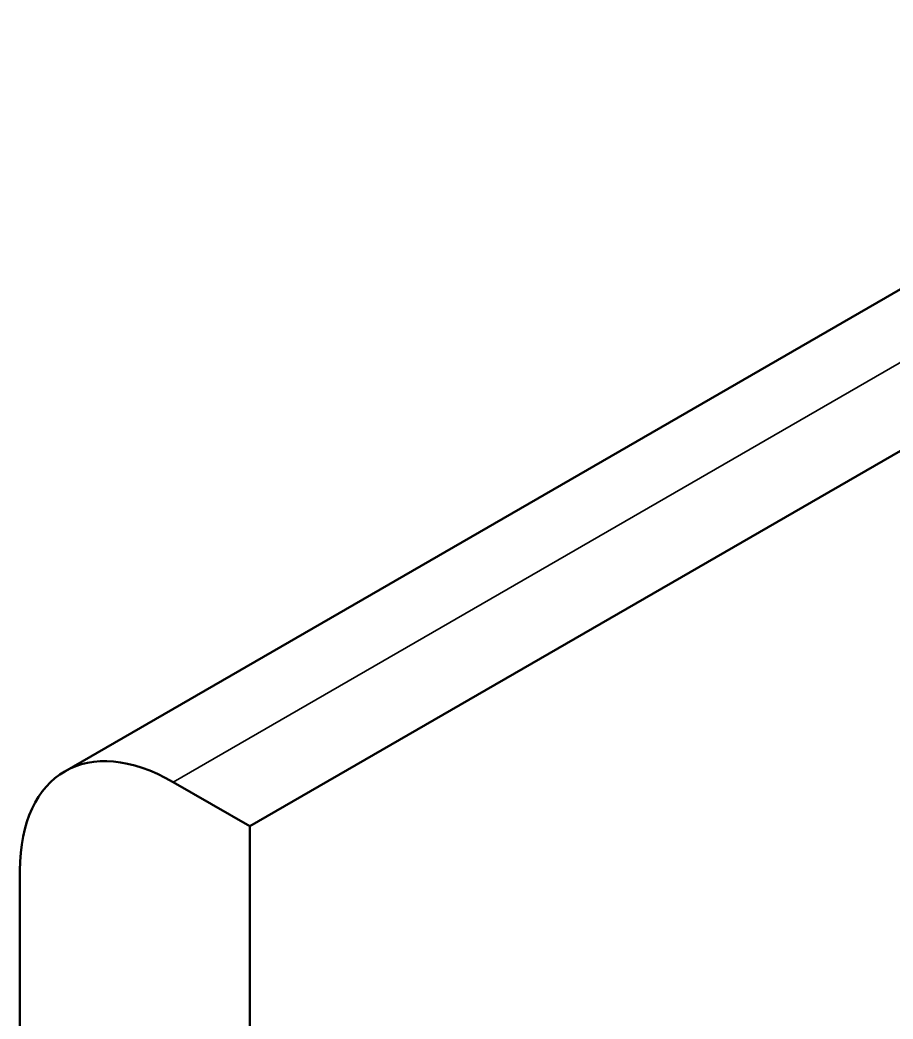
# Model space of a CAD drawing. Header units: millimetres. Extents: x -1259 to 2100, y -2965 to 1485.
# Drawn here: x 1530.29 to 1570.6, y 548.82 to 594.96 of the extents above; entities that cross this region are included whole.
import ezdxf

# ---------------------------------------------------------------- set-up
doc = ezdxf.new("R2010")
doc.units = ezdxf.units.MM
doc.header["$LTSCALE"] = 5
doc.layers.add('Visible (ISO)', color=7, linetype='Continuous', lineweight=50)
doc.layers.add('Visible Narrow (ISO)', color=7, linetype='Continuous', lineweight=35)

msp = doc.modelspace()

# ---------------------------------------------------------------- linework, layer by layer
at = {"layer": 'Visible (ISO)'}
for p, q in [((1532.365, 560.256), (1592.469, 594.957)), ((1572.721, 576.091), (1540.901, 557.72)), ((1540.901, 557.72), (1537.365, 559.761)), ((1540.901, 527.509), (1540.901, 557.72)), ((1530.294, 555.678), (1530.294, 530.449))]:
    msp.add_line(p, q, dxfattribs=at)
msp.add_ellipse((1537.365, 551.596), major_axis=(-5, 8.66), ratio=0.57735, start_param=5.497787, end_param=7.068583, dxfattribs=at)
at = {"layer": 'Visible Narrow (ISO)'}
msp.add_line((1537.365, 559.761), (1597.469, 594.462), dxfattribs=at)

doc.saveas('drawing.dxf')
